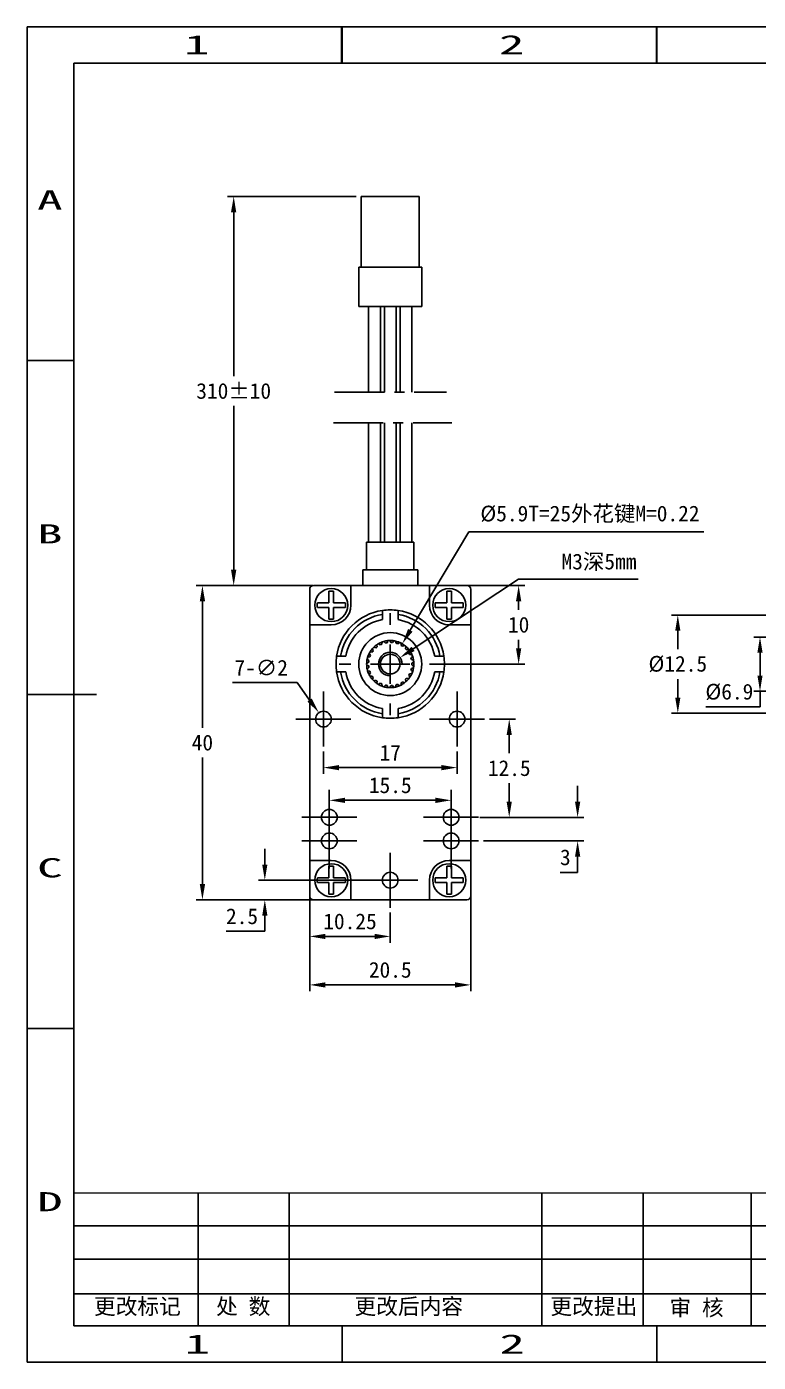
# Model space of a CAD drawing. Header units: millimetres. Extents: x 416 to 656, y 2 to 172.
# Drawn here: x 415.9 to 509, y 2.3 to 172.2 of the extents above; entities that cross this region are included whole.
import ezdxf
from ezdxf.enums import TextEntityAlignment as Align

# ---------------------------------------------------------------- set-up
doc = ezdxf.new("R2010")
doc.units = ezdxf.units.MM
doc.header["$PDSIZE"] = -1
doc.linetypes.add('CENTER', pattern=[10.16, 6.35, -1.27, 1.27, -1.27])
for name, color, linetype in [('中心线', 6, 'CENTER'), ('图框', 7, 'Continuous'), ('标注', 5, 'Continuous')]:
    doc.layers.add(name, color=color, linetype=linetype)
doc.styles.add('style1', font='', dxfattribs={"height": 3.5})
doc.styles.get('style1').set_extended_font_data('FangSong_GB2312')
doc.dimstyles.new('副本 Standard', dxfattribs={"dimtxt": 2, "dimasz": 2, "dimexe": 0.8, "dimexo": 0.625, "dimgap": 0.9, "dimtad": 1, "dimtih": 1, "dimtoh": 1, "dimdsep": 46, "dimtxsty": 'Standard', "dimcen": 0.09, "dimclrd": 5, "dimclre": 5, "dimadec": 3, "dimazin": 2, "dimtfac": 1, "dimtdec": 4, "dimtofl": 0, "dimtmove": 0, "dimatfit": 3, "dimfxl": 0, "dimtolj": 1, "dimtzin": 0, "dimarcsym": 0})

# ---------------------------------------------------------------- blocks, each defined once
blk = doc.blocks.new('SW_CENTERMARKSYMBOL_0')
at = {"layer": '图框', "color": 0}
for p, q in [((0, 5), (0, 6.5)), ((0, 0), (0, 2.5)), ((-5, 0), (-6.5, 0)), ((0, 0), (-2.5, 0)), ((0, 0), (0, -2.5)), ((0, 0), (2.5, 0)), ((5, 0), (6.5, 0)), ((0, -5), (0, -6.5))]:
    blk.add_line(p, q, dxfattribs=at)
blk = doc.blocks.new('SW_CENTERMARKSYMBOL_1')
at = {"layer": '图框', "color": 0}
for p, q in [((0, 2.5), (0, 3.5)), ((0, 0), (0, 2.5)), ((-2.5, 0), (-3.5, 0)), ((0, 0), (-2.5, 0)), ((0, 0), (0, -2.5)), ((0, 0), (2.5, 0)), ((2.5, 0), (3.5, 0)), ((0, -2.5), (0, -3.5))]:
    blk.add_line(p, q, dxfattribs=at)
blk = doc.blocks.new('SW_CENTERMARKSYMBOL_2')
at = {"layer": '图框', "color": 0}
for p, q in [((0, 2.5), (0, 3.5)), ((0, 0), (0, 2.5)), ((-2.5, 0), (-3.5, 0)), ((0, 0), (-2.5, 0)), ((0, 0), (0, -2.5)), ((0, 0), (2.5, 0)), ((2.5, 0), (3.5, 0)), ((0, -2.5), (0, -3.5))]:
    blk.add_line(p, q, dxfattribs=at)
blk = doc.blocks.new('SW_CENTERMARKSYMBOL_3')
at = {"layer": '图框', "color": 0}
for p, q in [((0, 2.5), (0, 3.5)), ((0, 0), (0, 2.5)), ((-2.5, 0), (-3.5, 0)), ((0, 0), (-2.5, 0)), ((0, 0), (0, -2.5)), ((0, 0), (2.5, 0)), ((2.5, 0), (3.5, 0)), ((0, -2.5), (0, -3.5))]:
    blk.add_line(p, q, dxfattribs=at)
blk = doc.blocks.new('SW_CENTERMARKSYMBOL_4')
at = {"layer": '图框', "color": 0}
for p, q in [((0, 2.5), (0, 3.5)), ((0, 0), (0, 2.5)), ((-2.5, 0), (-3.5, 0)), ((0, 0), (-2.5, 0)), ((0, 0), (0, -2.5)), ((0, 0), (2.5, 0)), ((2.5, 0), (3.5, 0)), ((0, -2.5), (0, -3.5))]:
    blk.add_line(p, q, dxfattribs=at)
blk = doc.blocks.new('SW_CENTERMARKSYMBOL_5')
at = {"layer": '图框', "color": 0}
for p, q in [((0, 2.5), (0, 3.5)), ((0, 0), (0, 2.5)), ((-2.5, 0), (-3.5, 0)), ((0, 0), (-2.5, 0)), ((0, 0), (0, -2.5)), ((0, 0), (2.5, 0)), ((2.5, 0), (3.5, 0)), ((0, -2.5), (0, -3.5))]:
    blk.add_line(p, q, dxfattribs=at)
blk = doc.blocks.new('SW_CENTERMARKSYMBOL_6')
at = {"layer": '图框', "color": 0}
for p, q in [((0, 2.5), (0, 3.5)), ((0, 0), (0, 2.5)), ((-2.5, 0), (-3.5, 0)), ((0, 0), (-2.5, 0)), ((0, 0), (0, -2.5)), ((0, 0), (2.5, 0)), ((2.5, 0), (3.5, 0)), ((0, -2.5), (0, -3.5))]:
    blk.add_line(p, q, dxfattribs=at)
blk = doc.blocks.new('SW_CENTERMARKSYMBOL_7')
at = {"layer": '图框', "color": 0}
for p, q in [((0, 2.5), (0, 3.5)), ((0, 0), (0, 2.5)), ((-2.5, 0), (-3.5, 0)), ((0, 0), (-2.5, 0)), ((0, 0), (0, -2.5)), ((0, 0), (2.5, 0)), ((2.5, 0), (3.5, 0)), ((0, -2.5), (0, -3.5))]:
    blk.add_line(p, q, dxfattribs=at)
blk = doc.blocks.new('*D63')
at = {"layer": 'Defpoints', "color": 0}
for p in [(452.92, 101.12), (438.26, 61.12), (452.92, 61.12)]:
    blk.add_point(p, dxfattribs=at)
at = {"layer": '标注', "color": 5, "lineweight": -2}
for p, q in [((452.29, 101.12), (437.46, 101.12)), ((438.26, 99.12), (438.26, 83.02)), ((438.26, 63.12), (438.26, 79.22)), ((452.29, 61.12), (437.46, 61.12))]:
    blk.add_line(p, q, dxfattribs=at)
at = {"layer": '标注', "color": 5}
for points in [[(437.93, 99.12), (438.6, 99.12), (438.26, 101.12)], [(437.93, 63.12), (438.6, 63.12), (438.26, 61.12)]]:
    blk.add_solid(points, dxfattribs=at)
at = {"layer": '标注', "color": 0, "insert": (438.26, 81.12), "char_height": 2, "attachment_point": 5}
blk.add_mtext('\\A1;40', dxfattribs=at)
blk = doc.blocks.new('*D64')
at = {"layer": 'Defpoints', "color": 0}
for p in [(451.91, 62.4), (472.41, 62.4), (472.41, 50.3)]:
    blk.add_point(p, dxfattribs=at)
at = {"layer": '标注', "color": 5, "lineweight": -2}
for p, q in [((451.91, 61.78), (451.91, 49.5)), ((472.41, 61.78), (472.41, 49.5)), ((453.91, 50.3), (470.41, 50.3))]:
    blk.add_line(p, q, dxfattribs=at)
at = {"layer": '标注', "color": 5}
for points in [[(453.91, 50.63), (453.91, 49.96), (451.91, 50.3)], [(470.41, 50.63), (470.41, 49.96), (472.41, 50.3)]]:
    blk.add_solid(points, dxfattribs=at)
at = {"layer": '标注', "color": 0, "insert": (462.16, 52.2), "char_height": 2, "attachment_point": 5}
blk.add_mtext('\\A1;20.5', dxfattribs=at)
blk = doc.blocks.new('*D65')
at = {"layer": 'Defpoints', "color": 0}
for p in [(451.91, 62.4), (462.16, 60.12), (451.91, 56.47)]:
    blk.add_point(p, dxfattribs=at)
at = {"layer": '标注', "color": 5, "lineweight": -2}
for p, q in [((451.91, 61.78), (451.91, 55.67)), ((462.16, 59.5), (462.16, 55.67)), ((460.16, 56.47), (453.91, 56.47))]:
    blk.add_line(p, q, dxfattribs=at)
at = {"layer": '标注', "color": 5}
for points in [[(453.91, 56.8), (453.91, 56.13), (451.91, 56.47)], [(460.16, 56.8), (460.16, 56.13), (462.16, 56.47)]]:
    blk.add_solid(points, dxfattribs=at)
at = {"layer": '标注', "color": 0, "insert": (457.04, 58.37), "char_height": 2, "attachment_point": 5}
blk.add_mtext('\\A1;10.25', dxfattribs=at)
blk = doc.blocks.new('*D66')
at = {"layer": 'Defpoints', "color": 0}
for p in [(465.66, 63.62), (446.2, 61.12), (453.31, 61.12)]:
    blk.add_point(p, dxfattribs=at)
at = {"layer": '标注', "color": 5, "lineweight": -2}
for p, q in [((446.2, 65.62), (446.2, 67.62)), ((465.04, 63.62), (445.4, 63.62)), ((452.69, 61.12), (445.4, 61.12)), ((446.2, 59.12), (446.2, 57.12)), ((446.2, 57.12), (441.3, 57.12))]:
    blk.add_line(p, q, dxfattribs=at)
at = {"layer": '标注', "color": 5}
for points in [[(445.87, 65.62), (446.53, 65.62), (446.2, 63.62)], [(445.87, 59.12), (446.53, 59.12), (446.2, 61.12)]]:
    blk.add_solid(points, dxfattribs=at)
at = {"layer": '标注', "color": 0, "insert": (443.3, 59.02), "char_height": 2, "attachment_point": 5}
blk.add_mtext('\\A1;2.5', dxfattribs=at)
blk = doc.blocks.new('*D67')
at = {"layer": 'Defpoints', "color": 0}
for p in [(473.41, 71.62), (473.41, 68.62), (486, 68.62)]:
    blk.add_point(p, dxfattribs=at)
at = {"layer": '标注', "color": 5, "lineweight": -2}
for p, q in [((486, 73.62), (486, 75.62)), ((474.04, 71.62), (486.8, 71.62)), ((474.04, 68.62), (486.8, 68.62)), ((486, 66.62), (486, 64.62)), ((486, 64.62), (483.77, 64.62))]:
    blk.add_line(p, q, dxfattribs=at)
at = {"layer": '标注', "color": 5}
for points in [[(485.67, 73.62), (486.34, 73.62), (486, 71.62)], [(485.67, 66.62), (486.34, 66.62), (486, 68.62)]]:
    blk.add_solid(points, dxfattribs=at)
at = {"layer": '标注', "color": 0, "insert": (484.44, 66.52), "char_height": 2, "attachment_point": 5}
blk.add_mtext('\\A1;3', dxfattribs=at)
blk = doc.blocks.new('*D68')
at = {"layer": 'Defpoints', "color": 0}
for p in [(474.16, 84.12), (472.91, 71.62), (477.3, 71.62)]:
    blk.add_point(p, dxfattribs=at)
at = {"layer": '标注', "color": 5, "lineweight": -2}
for p, q in [((474.79, 84.12), (478.1, 84.12)), ((477.3, 82.12), (477.3, 79.77)), ((477.3, 73.62), (477.3, 75.97)), ((473.54, 71.62), (478.1, 71.62))]:
    blk.add_line(p, q, dxfattribs=at)
at = {"layer": '标注', "color": 5}
for points in [[(476.97, 82.12), (477.63, 82.12), (477.3, 84.12)], [(476.97, 73.62), (477.63, 73.62), (477.3, 71.62)]]:
    blk.add_solid(points, dxfattribs=at)
at = {"layer": '标注', "color": 0, "insert": (477.3, 77.87), "char_height": 2, "attachment_point": 5}
blk.add_mtext('\\A1;12.5', dxfattribs=at)
blk = doc.blocks.new('*D69')
at = {"layer": 'Defpoints', "color": 0}
for p in [(453.66, 80.62), (470.66, 80.62), (453.66, 77.95)]:
    blk.add_point(p, dxfattribs=at)
at = {"layer": '标注', "color": 5, "lineweight": -2}
for p, q in [((453.66, 80), (453.66, 77.15)), ((470.66, 80), (470.66, 77.15)), ((468.66, 77.95), (455.66, 77.95))]:
    blk.add_line(p, q, dxfattribs=at)
at = {"layer": '标注', "color": 5}
for points in [[(455.66, 78.28), (455.66, 77.61), (453.66, 77.95)], [(468.66, 78.28), (468.66, 77.61), (470.66, 77.95)]]:
    blk.add_solid(points, dxfattribs=at)
at = {"layer": '标注', "color": 0, "insert": (462.16, 79.85), "char_height": 2, "attachment_point": 5}
blk.add_mtext('\\A1;17', dxfattribs=at)
blk = doc.blocks.new('*D70')
at = {"layer": 'Defpoints', "color": 0}
for p in [(469.91, 73.79), (454.41, 66.8), (469.91, 66.8)]:
    blk.add_point(p, dxfattribs=at)
at = {"layer": '标注', "color": 5, "lineweight": -2}
for p, q in [((454.41, 67.42), (454.41, 74.59)), ((456.41, 73.79), (467.91, 73.79)), ((469.91, 67.42), (469.91, 74.59))]:
    blk.add_line(p, q, dxfattribs=at)
at = {"layer": '标注', "color": 5}
for points in [[(456.41, 74.12), (456.41, 73.45), (454.41, 73.79)], [(467.91, 74.12), (467.91, 73.45), (469.91, 73.79)]]:
    blk.add_solid(points, dxfattribs=at)
at = {"layer": '标注', "color": 0, "insert": (462.16, 75.69), "char_height": 2, "attachment_point": 5}
blk.add_mtext('\\A1;15.5', dxfattribs=at)
blk = doc.blocks.new('*D71')
at = {"layer": 'Defpoints', "color": 0}
for p in [(467.16, 101.12), (478.5, 101.12), (467.91, 91.12)]:
    blk.add_point(p, dxfattribs=at)
at = {"layer": '标注', "color": 5, "lineweight": -2}
for p, q in [((467.79, 101.12), (479.3, 101.12)), ((478.5, 99.12), (478.5, 98.02)), ((478.5, 93.12), (478.5, 94.22)), ((468.54, 91.12), (479.3, 91.12))]:
    blk.add_line(p, q, dxfattribs=at)
at = {"layer": '标注', "color": 5}
for points in [[(478.16, 99.12), (478.83, 99.12), (478.5, 101.12)], [(478.16, 93.12), (478.83, 93.12), (478.5, 91.12)]]:
    blk.add_solid(points, dxfattribs=at)
at = {"layer": '标注', "color": 0, "insert": (478.5, 96.12), "char_height": 2, "attachment_point": 5}
blk.add_mtext('\\A1;10', dxfattribs=at)
blk = doc.blocks.new('*D72')
at = {"layer": 'Defpoints', "color": 0}
for p in [(453.07, 84.93), (454.25, 83.31)]:
    blk.add_point(p, dxfattribs=at)
at = {"layer": '标注', "color": 5, "lineweight": -2}
for p, q in [((442.07, 88.76), (450.3, 88.76)), ((450.3, 88.76), (451.9, 86.55)), ((453.57, 84.12), (453.75, 84.12)), ((453.66, 84.03), (453.66, 84.21))]:
    blk.add_line(p, q, dxfattribs=at)
at = {"layer": '标注', "color": 5}
blk.add_solid([(452.17, 86.75), (451.63, 86.36), (453.07, 84.93)], dxfattribs=at)
at = {"layer": '标注', "color": 0, "insert": (445.74, 90.66), "char_height": 2, "attachment_point": 5}
blk.add_mtext('\\A1;7-∅2', dxfattribs=at)
blk = doc.blocks.new('*D77')
at = {"layer": 'Defpoints', "color": 0}
for p in [(524.79, 94.57), (509.21, 87.67), (524.79, 87.67)]:
    blk.add_point(p, dxfattribs=at)
at = {"layer": '标注', "color": 5, "lineweight": -2}
for p, q in [((524.17, 94.57), (508.41, 94.57)), ((509.21, 92.57), (509.21, 89.67)), ((524.17, 87.67), (508.41, 87.67)), ((509.21, 87.67), (509.21, 85.67)), ((509.21, 85.67), (502.31, 85.67))]:
    blk.add_line(p, q, dxfattribs=at)
at = {"layer": '标注', "color": 5}
for points in [[(508.88, 92.57), (509.54, 92.57), (509.21, 94.57)], [(508.88, 89.67), (509.54, 89.67), (509.21, 87.67)]]:
    blk.add_solid(points, dxfattribs=at)
at = {"layer": '标注', "color": 0, "insert": (505.31, 87.57), "char_height": 2, "attachment_point": 5}
blk.add_mtext('\\A1;%%C6.9', dxfattribs=at)
blk = doc.blocks.new('*D78')
at = {"layer": 'Defpoints', "color": 0}
for p in [(524.89, 97.37), (498.75, 84.87), (524.89, 84.87)]:
    blk.add_point(p, dxfattribs=at)
at = {"layer": '标注', "color": 5, "lineweight": -2}
for p, q in [((524.27, 97.37), (497.95, 97.37)), ((498.75, 95.37), (498.75, 93.02)), ((498.75, 86.87), (498.75, 89.22)), ((524.27, 84.87), (497.95, 84.87))]:
    blk.add_line(p, q, dxfattribs=at)
at = {"layer": '标注', "color": 5}
for points in [[(498.42, 95.37), (499.08, 95.37), (498.75, 97.37)], [(498.42, 86.87), (499.08, 86.87), (498.75, 84.87)]]:
    blk.add_solid(points, dxfattribs=at)
at = {"layer": '标注', "color": 0, "insert": (498.75, 91.12), "char_height": 2, "attachment_point": 5}
blk.add_mtext('\\A1;%%C12.5', dxfattribs=at)
blk = doc.blocks.new('*D86')
at = {"layer": 'Defpoints', "color": 0}
for p in [(442.24, 150.62), (458.46, 150.62), (452.92, 101.12)]:
    blk.add_point(p, dxfattribs=at)
at = {"layer": '标注', "color": 5, "lineweight": -2}
for p, q in [((457.84, 150.62), (441.44, 150.62)), ((442.24, 148.62), (442.24, 127.77)), ((442.24, 103.12), (442.24, 123.97)), ((452.29, 101.12), (441.44, 101.12))]:
    blk.add_line(p, q, dxfattribs=at)
at = {"layer": '标注', "color": 5}
for points in [[(441.9, 148.62), (442.57, 148.62), (442.24, 150.62)], [(441.9, 103.12), (442.57, 103.12), (442.24, 101.12)]]:
    blk.add_solid(points, dxfattribs=at)
at = {"layer": '标注', "color": 0, "insert": (442.24, 125.87), "char_height": 2, "attachment_point": 5}
blk.add_mtext('\\A1;310%%P10', dxfattribs=at)
blk = doc.blocks.new('*D87')
at = {"layer": 'Defpoints', "color": 0}
for p in [(463.41, 91.95), (460.91, 90.29)]:
    blk.add_point(p, dxfattribs=at)
at = {"layer": '标注', "color": 5, "lineweight": -2}
for p, q in [((478.47, 101.94), (465.08, 93.06)), ((493.71, 101.94), (478.47, 101.94)), ((462.07, 91.12), (462.25, 91.12)), ((462.16, 91.03), (462.16, 91.21))]:
    blk.add_line(p, q, dxfattribs=at)
at = {"layer": '标注', "color": 5}
blk.add_solid([(464.89, 93.34), (465.26, 92.78), (463.41, 91.95)], dxfattribs=at)
at = {"layer": '标注', "color": 0, "insert": (488.72, 104.07), "char_height": 2, "attachment_point": 5}
blk.add_mtext('\\A1;{\\fSimSun|b0|i0|c134|p2;M3深5mm}', dxfattribs=at)
blk = doc.blocks.new('*D88')
at = {"layer": 'Defpoints', "color": 0}
for p in [(463.69, 93.7), (460.63, 88.54)]:
    blk.add_point(p, dxfattribs=at)
at = {"layer": '标注', "color": 5, "lineweight": -2}
for p, q in [((472.17, 107.97), (464.71, 95.42)), ((502.06, 107.97), (472.17, 107.97)), ((462.07, 91.12), (462.25, 91.12)), ((462.16, 91.03), (462.16, 91.21))]:
    blk.add_line(p, q, dxfattribs=at)
blk.add_arc((462.16, 91.12), 3, 333.6442, 74.5604, dxfattribs=at)
at = {"layer": '标注', "color": 5}
blk.add_solid([(464.43, 95.59), (465, 95.25), (463.69, 93.7)], dxfattribs=at)
at = {"layer": '标注', "color": 0, "insert": (487.57, 110.17), "char_height": 2, "attachment_point": 5}
blk.add_mtext('\\A1;%%C{\\fSimSun|b0|i0|c134|p2;5.9T=25外花键M=0.22}', dxfattribs=at)

msp = doc.modelspace()

# ---------------------------------------------------------------- linework, layer by layer
at = {"color": 5, "linetype": 'Continuous'}
for p, q in [((415.966, 2.274), (415.966, 172.234)), ((415.966, 172.234), (656.339, 172.234)), ((455.966, 167.614), (455.966, 172.234)), ((456.028, 172.234), (456.028, 167.614)), ((496.028, 167.614), (496.028, 172.234)), ((496.09, 172.234), (496.09, 167.614)), ((415.904, 167.614), (415.966, 167.614)), ((415.966, 129.744), (421.894, 129.744)), ((415.966, 87.254), (424.771, 87.254)), ((415.966, 44.764), (421.894, 44.764)), ((437.701, 23.821), (437.701, 6.893)), ((449.283, 23.821), (449.283, 6.893)), ((481.448, 23.821), (481.448, 6.893)), ((494.326, 23.821), (494.326, 6.893)), ((508.069, 23.821), (508.069, 6.893)), ((421.794, 19.622), (536.114, 19.622)), ((421.794, 15.379), (536.114, 15.379)), ((421.894, 10.982), (536.114, 10.982)), ((456.028, 2.274), (456.028, 6.893)), ((496.09, 2.274), (496.09, 6.893)), ((415.966, 2.274), (656.339, 2.274))]:
    msp.add_line(p, q, dxfattribs=at)
at = {"color": 7, "linetype": 'Continuous'}
for p, q in [((421.894, 167.614), (421.894, 6.893)), ((421.894, 167.614), (648.245, 167.614)), ((421.894, 6.893), (648.245, 6.893))]:
    msp.add_line(p, q, dxfattribs=at)
at = {"color": 7, "linetype": 'Continuous', "lineweight": 25}
for p, q in [((458.46, 150.624), (458.46, 141.624)), ((458.46, 150.624), (465.86, 150.624)), ((465.86, 150.624), (465.86, 141.624)), ((458.16, 141.624), (466.16, 141.624)), ((458.16, 141.624), (458.16, 136.624)), ((466.16, 141.624), (466.16, 136.624)), ((458.16, 136.624), (466.16, 136.624)), ((459.41, 136.624), (459.41, 125.713)), ((460.91, 125.713), (460.91, 136.624)), ((461.41, 136.624), (461.41, 125.713)), ((462.91, 125.713), (462.91, 136.624)), ((463.41, 136.624), (463.41, 125.713)), ((464.91, 125.713), (464.91, 136.624)), ((459.41, 121.834), (459.41, 106.624)), ((460.91, 106.624), (460.91, 121.834)), ((461.41, 121.834), (461.41, 106.624)), ((462.91, 106.624), (462.91, 121.834)), ((463.41, 121.834), (463.41, 106.624)), ((464.91, 106.624), (464.91, 121.834)), ((459.16, 106.624), (459.16, 103.124)), ((459.16, 106.624), (465.16, 106.624)), ((465.16, 106.624), (465.16, 103.124)), ((458.66, 103.124), (465.66, 103.124)), ((458.66, 103.124), (458.66, 101.124)), ((465.66, 103.124), (465.66, 101.124)), ((451.91, 100.624), (451.91, 96.124)), ((457.16, 101.124), (452.41, 101.124)), ((454.36, 100.399), (454.36, 98.924)), ((454.96, 98.924), (454.96, 100.399)), ((467.16, 101.124), (457.16, 101.124)), ((457.16, 98.624), (457.16, 101.124)), ((467.16, 101.124), (467.16, 98.624)), ((471.91, 101.124), (467.16, 101.124)), ((469.36, 100.399), (469.36, 98.924)), ((469.96, 98.924), (469.96, 100.399)), ((472.41, 96.124), (472.41, 100.624)), ((454.36, 98.924), (452.886, 98.924)), ((456.435, 98.924), (454.96, 98.924)), ((469.36, 98.924), (467.886, 98.924)), ((471.435, 98.924), (469.96, 98.924)), ((452.886, 98.324), (454.36, 98.324)), ((454.36, 98.324), (454.36, 96.849)), ((454.96, 96.849), (454.96, 98.324)), ((454.96, 98.324), (456.435, 98.324)), ((461.16, 97.445), (461.16, 96.786)), ((463.16, 96.786), (463.16, 97.445)), ((467.886, 98.324), (469.36, 98.324)), ((469.36, 98.324), (469.36, 96.849)), ((469.96, 98.324), (471.435, 98.324)), ((469.96, 96.849), (469.96, 98.324)), ((451.91, 96.124), (451.91, 66.124)), ((451.91, 96.124), (454.66, 96.124)), ((469.66, 96.124), (472.41, 96.124)), ((472.41, 66.124), (472.41, 96.124)), ((460.49, 93.308), (460.453, 93.59)), ((460.655, 93.719), (460.895, 93.565)), ((461.086, 93.655), (461.12, 93.938)), ((461.348, 94.012), (461.542, 93.803)), ((461.749, 93.843), (461.852, 94.108)), ((462.092, 94.123), (462.228, 93.873)), ((462.438, 93.86), (462.604, 94.091)), ((462.84, 94.046), (462.909, 93.77)), ((463.11, 93.705), (463.328, 93.887)), ((463.545, 93.785), (463.544, 93.5)), ((463.722, 93.388), (463.979, 93.51)), ((456.498, 92.124), (455.839, 92.124)), ((459.287, 91.985), (459.567, 92.038)), ((459.644, 92.233), (459.476, 92.463)), ((459.591, 92.673), (459.875, 92.654)), ((459.999, 92.824), (459.893, 93.088)), ((460.057, 93.263), (460.328, 93.174)), ((464.164, 93.357), (464.092, 93.082)), ((464.236, 92.928), (464.515, 92.983)), ((464.656, 92.789), (464.518, 92.54)), ((464.619, 92.355), (464.903, 92.339)), ((464.992, 92.116), (464.796, 91.909)), ((468.482, 92.124), (467.823, 92.124)), ((455.839, 90.124), (456.498, 90.124)), ((459.163, 91.244), (459.421, 91.364)), ((459.421, 90.884), (459.163, 91.004)), ((459.447, 91.573), (459.227, 91.753)), ((459.227, 90.495), (459.447, 90.675)), ((459.567, 90.21), (459.287, 90.262)), ((464.796, 90.338), (464.992, 90.132)), ((464.848, 91.705), (465.119, 91.619)), ((465.119, 90.629), (464.848, 90.542)), ((465.149, 91.38), (464.908, 91.229)), ((464.908, 91.019), (465.149, 90.867)), ((467.823, 90.124), (468.482, 90.124)), ((459.476, 89.785), (459.644, 90.014)), ((459.875, 89.594), (459.591, 89.575)), ((459.893, 89.159), (459.999, 89.423)), ((460.328, 89.073), (460.057, 88.984)), ((460.453, 88.657), (460.49, 88.939)), ((460.895, 88.682), (460.655, 88.529)), ((461.12, 88.31), (461.086, 88.593)), ((461.542, 88.444), (461.348, 88.236)), ((461.852, 88.14), (461.749, 88.405)), ((462.604, 88.157), (462.438, 88.388)), ((462.909, 88.478), (462.84, 88.202)), ((463.328, 88.36), (463.11, 88.543)), ((463.544, 88.747), (463.545, 88.463)), ((463.979, 88.738), (463.722, 88.86)), ((464.092, 89.166), (464.164, 88.891)), ((464.515, 89.265), (464.236, 89.319)), ((464.518, 89.708), (464.656, 89.459)), ((464.903, 89.909), (464.619, 89.892)), ((462.228, 88.375), (462.092, 88.125)), ((461.16, 85.461), (461.16, 84.802)), ((463.16, 84.802), (463.16, 85.461)), ((454.66, 66.124), (451.91, 66.124)), ((451.91, 66.124), (451.91, 61.624)), ((454.36, 65.399), (454.36, 63.924)), ((454.96, 63.924), (454.96, 65.399)), ((469.36, 65.399), (469.36, 63.924)), ((472.41, 66.124), (469.66, 66.124)), ((469.96, 63.924), (469.96, 65.399)), ((472.41, 61.624), (472.41, 66.124)), ((454.36, 63.924), (452.886, 63.924)), ((452.886, 63.324), (454.36, 63.324)), ((454.36, 63.324), (454.36, 61.849)), ((456.435, 63.924), (454.96, 63.924)), ((454.96, 61.849), (454.96, 63.324)), ((454.96, 63.324), (456.435, 63.324)), ((457.16, 61.124), (457.16, 63.624)), ((467.16, 63.624), (467.16, 61.124)), ((469.36, 63.924), (467.886, 63.924)), ((467.886, 63.324), (469.36, 63.324)), ((469.36, 63.324), (469.36, 61.849)), ((471.435, 63.924), (469.96, 63.924)), ((469.96, 61.849), (469.96, 63.324)), ((469.96, 63.324), (471.435, 63.324)), ((452.41, 61.124), (457.16, 61.124)), ((457.16, 61.124), (467.16, 61.124)), ((467.16, 61.124), (471.91, 61.124))]:
    msp.add_line(p, q, dxfattribs=at)
for p, q in [((421.894, 51.575), (421.894, 6.893)), ((421.894, 6.893), (482.948, 6.893)), ((482.948, 6.893), (535.799, 6.893))]:
    msp.add_line(p, q)
for centre, radius in [((454.66, 98.624), 2.1), ((469.66, 98.624), 2.1), ((462.16, 91.124), 4), ((462.16, 91.124), 1.25), ((453.66, 84.124), 1), ((470.66, 84.124), 1), ((454.41, 71.624), 1), ((469.91, 71.624), 1), ((454.41, 68.624), 1), ((469.91, 68.624), 1), ((454.66, 63.624), 2.1), ((462.16, 63.624), 1), ((469.66, 63.624), 2.1)]:
    msp.add_circle(centre, radius, dxfattribs=at)
for centre, radius, start, end in [((452.41, 100.624), 0.5, 90, 180), ((454.66, 98.624), 1.8, 80.40593, 99.59407), ((469.66, 98.624), 1.8, 80.40593, 99.59407), ((471.91, 100.624), 0.5, 0, 90), ((454.66, 98.624), 1.8, 170.40593, 189.59407), ((454.66, 98.624), 2.5, 270, 0), ((454.66, 98.624), 1.8, 350.40593, 9.59407), ((469.66, 98.624), 2.5, 180, 270), ((469.66, 98.624), 1.8, 170.40593, 189.59407), ((469.66, 98.624), 1.8, 350.40593, 9.59407), ((462.16, 91.124), 6.9, 98.33308, 171.66692), ((462.16, 91.124), 6.4, 98.9893, 171.0107), ((462.16, 91.124), 6.9, 81.66692, 98.33308), ((462.16, 91.124), 6.9, 8.33308, 81.66692), ((462.16, 91.124), 6.4, 8.9893, 81.0107), ((454.66, 98.624), 1.8, 260.40593, 279.59407), ((462.16, 91.124), 5.75, 100.01541, 169.98459), ((462.16, 91.124), 5.75, 10.01541, 79.98459), ((469.66, 98.624), 1.8, 260.40593, 279.59407), ((462.16, 91.124), 3, 124.69244, 134.50756), ((462.16, 91.124), 3, 120.10756, 124.69244), ((462.16, 91.124), 3, 110.29244, 120.10756), ((462.16, 91.124), 2.75, 113.00673, 117.39327), ((462.16, 91.124), 3, 105.70756, 110.29244), ((462.16, 91.124), 3, 95.89244, 105.70756), ((462.16, 91.124), 2.75, 98.60673, 102.99327), ((462.16, 91.124), 3, 91.30756, 95.89244), ((462.16, 91.124), 3, 81.49244, 91.30756), ((462.16, 91.124), 2.75, 84.20673, 88.59327), ((462.16, 91.124), 3, 76.90756, 81.49244), ((462.16, 91.124), 3, 67.09244, 76.90756), ((462.16, 91.124), 2.75, 69.80673, 74.19327), ((462.16, 91.124), 3, 62.50756, 67.09244), ((462.16, 91.124), 2.75, 55.40673, 59.79327), ((462.16, 91.124), 3, 52.69244, 62.50756), ((462.16, 91.124), 3, 48.10756, 52.69244), ((462.16, 91.124), 6.9, 171.66692, 188.33308), ((462.16, 91.124), 3, 163.30756, 167.89244), ((462.16, 91.124), 3, 153.49244, 163.30756), ((462.16, 91.124), 3, 148.90756, 153.49244), ((462.16, 91.124), 2.75, 156.20673, 160.59327), ((462.16, 91.124), 3, 139.09244, 148.90756), ((462.16, 91.124), 2.75, 141.80673, 146.19327), ((462.16, 91.124), 3, 134.50756, 139.09244), ((462.16, 91.124), 2.75, 127.40673, 131.79327), ((462.16, 91.124), 1.5, 0, 270), ((462.16, 91.124), 2.75, 41.00673, 45.39327), ((462.16, 91.124), 3, 38.29244, 48.10756), ((462.16, 91.124), 3, 33.70756, 38.29244), ((462.16, 91.124), 2.75, 26.60673, 30.99327), ((462.16, 91.124), 3, 23.89244, 33.70756), ((462.16, 91.124), 2.75, 12.20673, 16.59327), ((462.16, 91.124), 3, 19.30756, 23.89244), ((462.16, 91.124), 3, 9.49244, 19.30756), ((462.16, 91.124), 6.9, 351.66692, 8.33308), ((462.16, 91.124), 6.9, 188.33308, 261.66692), ((462.16, 91.124), 6.4, 188.9893, 261.0107), ((462.16, 91.124), 5.75, 190.01541, 259.98459), ((462.16, 91.124), 3, 177.70756, 182.29244), ((462.16, 91.124), 3, 167.89244, 177.70756), ((462.16, 91.124), 3, 182.29244, 192.10756), ((462.16, 91.124), 3, 192.10756, 196.69244), ((462.16, 91.124), 3, 196.69244, 206.50756), ((462.16, 91.124), 2.75, 170.60673, 174.99327), ((462.16, 91.124), 2.75, 185.00673, 189.39327), ((462.16, 91.124), 2.75, 199.40673, 203.79327), ((462.16, 91.124), 5.75, 280.01541, 349.98459), ((462.16, 91.124), 6.4, 278.9893, 351.0107), ((462.16, 91.124), 6.9, 278.33308, 351.66692), ((462.16, 91.124), 2.75, 343.40673, 347.79327), ((462.16, 91.124), 3, 336.10756, 340.69244), ((462.16, 91.124), 2.75, 357.80673, 2.19327), ((462.16, 91.124), 3, 340.69244, 350.50756), ((462.16, 91.124), 3, 4.90756, 9.49244), ((462.16, 91.124), 3, 350.50756, 355.09244), ((462.16, 91.124), 3, 355.09244, 4.90756), ((462.16, 91.124), 3, 206.50756, 211.09244), ((462.16, 91.124), 3, 211.09244, 220.90756), ((462.16, 91.124), 2.75, 213.80673, 218.19327), ((462.16, 91.124), 3, 220.90756, 225.49244), ((462.16, 91.124), 3, 225.49244, 235.30756), ((462.16, 91.124), 2.75, 228.20673, 232.59327), ((462.16, 91.124), 3, 235.30756, 239.89244), ((462.16, 91.124), 3, 239.89244, 249.70756), ((462.16, 91.124), 2.75, 242.60673, 246.99327), ((462.16, 91.124), 2.75, 257.00673, 261.39327), ((462.16, 91.124), 2.75, 271.40673, 275.79327), ((462.16, 91.124), 2.75, 285.80673, 290.19327), ((462.16, 91.124), 3, 292.90756, 297.49244), ((462.16, 91.124), 2.75, 300.20673, 304.59327), ((462.16, 91.124), 3, 297.49244, 307.30756), ((462.16, 91.124), 3, 307.30756, 311.89244), ((462.16, 91.124), 2.75, 314.60673, 318.99327), ((462.16, 91.124), 3, 311.89244, 321.70756), ((462.16, 91.124), 3, 321.70756, 326.29244), ((462.16, 91.124), 2.75, 329.00673, 333.39327), ((462.16, 91.124), 3, 326.29244, 336.10756), ((462.16, 91.124), 3, 249.70756, 254.29244), ((462.16, 91.124), 3, 254.29244, 264.10756), ((462.16, 91.124), 3, 264.10756, 268.69244), ((462.16, 91.124), 3, 268.69244, 278.50756), ((462.16, 91.124), 3, 278.50756, 283.09244), ((462.16, 91.124), 3, 283.09244, 292.90756), ((462.16, 91.124), 6.9, 261.66692, 278.33308), ((454.66, 63.624), 1.8, 80.40593, 99.59407), ((454.66, 63.624), 2.5, 0, 90), ((469.66, 63.624), 2.5, 90, 180), ((469.66, 63.624), 1.8, 80.40593, 99.59407), ((454.66, 63.624), 1.8, 170.40593, 189.59407), ((454.66, 63.624), 1.8, 350.40593, 9.59407), ((469.66, 63.624), 1.8, 170.40593, 189.59407), ((469.66, 63.624), 1.8, 350.40593, 9.59407), ((452.41, 61.624), 0.5, 180, 270), ((454.66, 63.624), 1.8, 260.40593, 279.59407), ((469.66, 63.624), 1.8, 260.40593, 279.59407), ((471.91, 61.624), 0.5, 270, 0)]:
    msp.add_arc(centre, radius, start, end, dxfattribs=at)
for points in [[(461.16, 97.951), (461.16, 97.782), (461.16, 97.614), (461.16, 97.445)], [(463.16, 97.445), (463.16, 97.614), (463.16, 97.782), (463.16, 97.951)], [(455.839, 92.124), (455.67, 92.124), (455.502, 92.124), (455.333, 92.124)], [(468.988, 92.124), (468.819, 92.124), (468.65, 92.124), (468.482, 92.124)], [(455.333, 90.124), (455.502, 90.124), (455.67, 90.124), (455.839, 90.124)], [(468.482, 90.124), (468.65, 90.124), (468.819, 90.124), (468.988, 90.124)], [(461.16, 84.802), (461.16, 84.634), (461.16, 84.465), (461.16, 84.297)], [(463.16, 84.297), (463.16, 84.465), (463.16, 84.634), (463.16, 84.802)]]:
    msp.add_open_spline(points, degree=3, dxfattribs=at)
at = {"layer": '中心线'}
for p, q in [((455.064, 125.713), (469.299, 125.713)), ((454.92, 121.834), (470.018, 121.834))]:
    msp.add_line(p, q, dxfattribs=at)
at = {"layer": '标注', "color": 0, "lineweight": 13}
msp.add_line((421.794, 23.821), (536.114, 23.821), dxfattribs=at)

# ---------------------------------------------------------------- block references
at = {"layer": '中心线', "rotation": 90}
for name, p in [('SW_CENTERMARKSYMBOL_0', (462.16, 91.124)), ('SW_CENTERMARKSYMBOL_1', (453.66, 84.124)), ('SW_CENTERMARKSYMBOL_7', (470.66, 84.124)), ('SW_CENTERMARKSYMBOL_5', (454.41, 71.624)), ('SW_CENTERMARKSYMBOL_2', (469.91, 71.624)), ('SW_CENTERMARKSYMBOL_4', (454.41, 68.624)), ('SW_CENTERMARKSYMBOL_3', (469.91, 68.624)), ('SW_CENTERMARKSYMBOL_6', (462.16, 63.624))]:
    msp.add_blockref(name, p, dxfattribs=at)

# ---------------------------------------------------------------- texts
at = {"color": 5, "linetype": 'Continuous'}
for s, width, p, p2 in [('1', 3.99672, (435.935, 168.731), (439.172, 168.731)), ('2', 1.99836, (475.997, 168.731), (479.234, 168.731)), ('A', 1.99836, (417.228, 148.966), (420.466, 148.966)), ('B', 1.99836, (417.228, 106.476), (420.466, 106.476)), ('C', 1.99836, (417.228, 63.985), (420.466, 63.985)), ('D', 1.99836, (417.228, 21.495), (420.466, 21.495)), ('1', 3.99672, (435.997, 3.391), (439.234, 3.391)), ('2', 1.99836, (476.059, 3.391), (479.296, 3.391))]:
    msp.add_text(s, height=2.43, dxfattribs=dict(at, width=width)).set_placement(p, p2, align=Align.FIT)
at = {"color": 0, "lineweight": 13, "char_height": 2.025, "attachment_point": 1, "style": 'style1'}
for s, insert, width in [('更改标记', (424.465, 10.398), 18.22758), ('处 数', (440.001, 10.398), 18.22758), ('更改后内容', (457.612, 10.398), 19.00001), ('更改提出', (482.541, 10.398), 16.68272), ('审 核', (497.693, 10.243), 12.97507)]:
    msp.add_mtext(s, dxfattribs=dict(at, insert=insert, width=width))

# ---------------------------------------------------------------- dimensions: what is measured, and where the dimension line sits
at = {"layer": '标注', "color": 0}
for base, p1, p2, text, picture, middle in [((442.236, 150.624), (452.915, 101.124), (458.46, 150.624), '310%%P10', '*D86', (442.236, 125.874)), ((498.75, 84.874), (524.89, 97.374), (524.89, 84.874), '%%C<>', '*D78', (498.75, 91.124)), ((509.21, 87.674), (524.79, 94.574), (524.79, 87.674), '%%C<>', '*D77', (505.31, 87.574))]:
    dim = msp.add_linear_dim(base=base, p1=p1, p2=p2, angle=90, text=text, dimstyle='副本 Standard', dxfattribs=at)
    dim.commit()
    dim.dimension.update_dxf_attribs({"geometry": picture, "text_midpoint": middle})
for p1, p2, text, picture, middle in [((460.628, 88.545), (463.693, 93.703), '%%C{\\fSimSun|b0|i0|c134|p2;5.9T=25外花键M=0.22}', '*D88', (487.567, 107.968)), ((460.91, 90.295), (463.41, 91.953), '{\\fSimSun|b0|i0|c134|p2;M3深5mm}', '*D87', (488.724, 101.94)), ((454.247, 83.314), (453.074, 84.934), '7-<>', '*D72', (445.737, 88.76))]:
    dim = msp.add_diameter_dim_2p(p1=p1, p2=p2, text=text, dimstyle='副本 Standard', dxfattribs=at)
    dim.commit()
    dim.dimension.update_dxf_attribs({"geometry": picture, "text_midpoint": middle, "dimtype": 163})
for base, p1, p2, picture, middle in [((438.262, 61.124), (452.915, 101.124), (452.915, 61.124), '*D63', (438.262, 81.124)), ((478.496, 101.124), (467.91, 91.124), (467.16, 101.124), '*D71', (478.496, 96.124)), ((477.298, 71.624), (474.16, 84.124), (472.91, 71.624), '*D68', (477.298, 77.874)), ((486.005, 68.624), (473.41, 71.624), (473.41, 68.624), '*D67', (484.438, 64.624))]:
    dim = msp.add_linear_dim(base=base, p1=p1, p2=p2, angle=90, dimstyle='副本 Standard', dxfattribs=at)
    dim.commit()
    dim.dimension.update_dxf_attribs({"geometry": picture, "text_midpoint": middle, "dimtype": 160})
dim = msp.add_linear_dim(base=(453.66, 77.948), p1=(470.66, 80.624), p2=(453.66, 80.624), dimstyle='副本 Standard', dxfattribs=at)
dim.commit()
dim.dimension.update_dxf_attribs({"geometry": '*D69', "text_midpoint": (462.16, 79.848)})
for base, p1, p2, picture, middle in [((469.91, 73.787), (454.41, 66.798), (469.91, 66.798), '*D70', (462.16, 73.787)), ((472.41, 50.297), (451.91, 62.401), (472.41, 62.401), '*D64', (462.16, 50.297)), ((451.91, 56.468), (462.16, 60.124), (451.91, 62.401), '*D65', (457.035, 56.468))]:
    dim = msp.add_linear_dim(base=base, p1=p1, p2=p2, dimstyle='副本 Standard', dxfattribs=at)
    dim.commit()
    dim.dimension.update_dxf_attribs({"geometry": picture, "text_midpoint": middle, "dimtype": 160})
dim = msp.add_linear_dim(base=(446.199, 61.124), p1=(465.66, 63.624), p2=(453.31, 61.124), angle=90, dimstyle='副本 Standard', dxfattribs=at)
dim.commit()
dim.dimension.update_dxf_attribs({"geometry": '*D66', "text_midpoint": (443.299, 59.024)})

doc.saveas('drawing.dxf')
